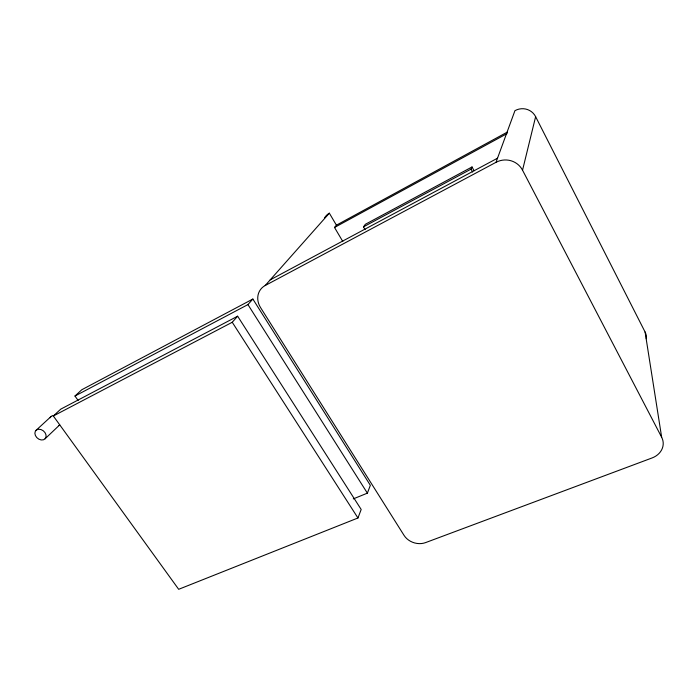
<?xml version="1.0" encoding="UTF-8"?>
<svg xmlns="http://www.w3.org/2000/svg" width="698" height="698" viewBox="0 0 698 698"><rect width="100%" height="100%" fill="white"/><g stroke="black" fill="none" stroke-linecap="round" stroke-linejoin="round"><path stroke-width="1.05" d="M661.66 437.245L522.54 170.19L535.628 116.688A15.626 15.059 -48.1 0 0 514.941 110.668L496.008 162.32L265.188 285.517A17.45 15.531 40 0 0 260.485 307.469L404.055 535.383A16.15 13.288 17.9 0 0 425.588 542.599L652.08 457.949A18.549 15.653 -1.2 0 0 661.66 437.245L645.1 332.039L535.628 116.688M357.952 517.986L361.18 509.47L237.634 316.194L60.752 409.15L53.327 415.991L178.679 589.304L357.952 517.986L232.242 322.267L237.634 316.194M353.284 498.895L367.375 493.146L370.35 485.319L252.859 299.041L81.797 389.737L74.974 396.028L78.132 400.469M365.071 229.616L363.475 226.859L471.037 169.125L472.031 166.962L474.055 170.74M363.475 226.859L365.342 224.302L472.031 166.962M342.814 241.525L334.517 227.469L336.41 225.175L507.542 131.983M74.974 396.028L247.938 304.59L252.859 299.041M265.188 285.517L329.343 213.178L336.41 225.175M45.082 438.789A6.195 4.72 40.5 0 0 41.034 429.567A6.195 4.72 40.5 0 0 35.389 435.491A6.195 4.72 40.5 0 0 45.082 438.789L59.74 424.855A6.029 4.65 40.7 0 1 58.763 425.588M35.903 430.465L50.841 416.732M334.517 227.469L507.08 133.597M270.196 279.863L497.526 158.202M53.327 415.991L232.242 322.267M247.938 304.59L367.375 493.146M471.037 169.125L472.563 171.987M50.16 417.744A6.029 4.65 40.7 0 1 54.409 415.528M324.561 217.951A13.934 13.026 45.4 0 1 329.343 213.178M645.1 332.039A14.71 13.035 -7.4 0 1 646.287 338.713M496.008 162.32A19.64 19.178 -23.9 0 1 522.54 170.19"/></g></svg>
